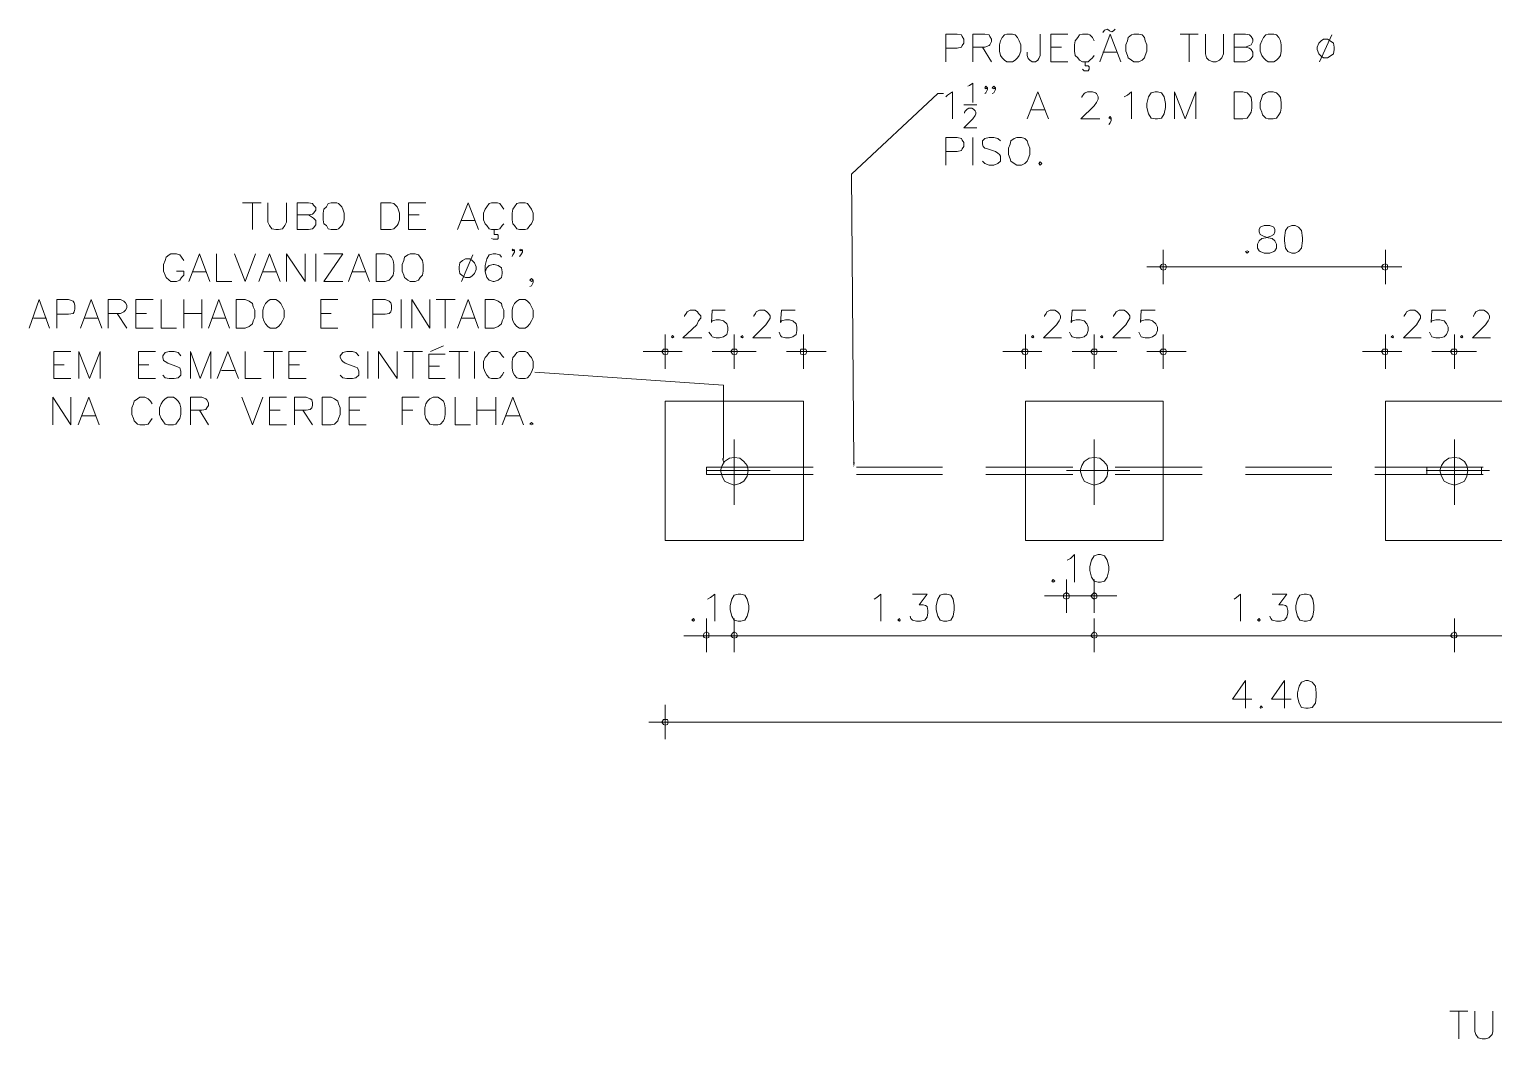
# Model space of a CAD drawing. Header units: millimetres. Extents: x 112 to 275, y 78 to 269.
# Drawn here: x 117.6 to 167.57, y 234.43 to 268.88 of the extents above; entities that cross this region are included whole.
import ezdxf

# ---------------------------------------------------------------- set-up
doc = ezdxf.new("R2010")
doc.units = ezdxf.units.MM
doc.header["$MEASUREMENT"] = 0
doc.layers.add('H', color=7, linetype='CONTINUOUS', lineweight=0)
doc.layers.add('P', color=7, linetype='CONTINUOUS', lineweight=20)

msp = doc.modelspace()

# ---------------------------------------------------------------- hatches: boundary and pattern name
at = {"layer": 'H', "linetype": 'Continuous'}
for points in [[(141.292, 254.238), (141.292, 254.044), (141.236, 254.238)], [(145.764, 254.099), (145.736, 253.932), (145.709, 254.099)]]:
    msp.add_hatch(color=0, dxfattribs=at).paths.add_polyline_path(points)

# ---------------------------------------------------------------- linework, layer by layer
at = {"layer": 'P', "color": 1, "linetype": 'Continuous'}
for points in [[(154.431, 268.849), (154.375, 268.877), (154.292, 268.849)], [(154.431, 268.849), (154.459, 268.821), (154.542, 268.794), (154.597, 268.821), (154.653, 268.877)], [(148.875, 267.766), (148.875, 268.71), (149.264, 268.71), (149.403, 268.682), (149.431, 268.627), (149.486, 268.544), (149.486, 268.405), (149.431, 268.321), (149.403, 268.266), (149.264, 268.238), (148.875, 268.238)], [(149.792, 267.766), (149.792, 268.71), (150.209, 268.71), (150.347, 268.682), (150.375, 268.627), (150.431, 268.544), (150.431, 268.46), (150.375, 268.349), (150.347, 268.321), (150.209, 268.266), (149.792, 268.266)], [(150.959, 268.71), (150.875, 268.682), (150.792, 268.599), (150.736, 268.488), (150.709, 268.349), (150.709, 268.127), (150.736, 267.988), (150.792, 267.905), (150.875, 267.821), (150.959, 267.766), (151.153, 267.766), (151.236, 267.821), (151.32, 267.905), (151.375, 267.988), (151.431, 268.127), (151.431, 268.349), (151.375, 268.488), (151.32, 268.599), (151.236, 268.682), (151.153, 268.71), (150.959, 268.71)], [(152.097, 268.71), (152.097, 267.988), (152.042, 267.877), (152.014, 267.821), (151.931, 267.766), (151.82, 267.766), (151.736, 267.821), (151.681, 267.877), (151.653, 267.988), (151.653, 268.099)], [(152.459, 267.766), (152.459, 268.71), (153.042, 268.71)], [(153.931, 268.488), (153.875, 268.599), (153.792, 268.682), (153.736, 268.71), (153.542, 268.71), (153.431, 268.682), (153.375, 268.599), (153.292, 268.488), (153.264, 268.349), (153.264, 268.127), (153.292, 267.988), (153.375, 267.905), (153.431, 267.821), (153.542, 267.766), (153.736, 267.766), (153.792, 267.821), (153.875, 267.905), (153.931, 267.988)], [(154.125, 267.766), (154.486, 268.71), (154.847, 267.766)], [(154.236, 268.766), (154.292, 268.849)], [(155.292, 268.71), (155.209, 268.682), (155.097, 268.599), (155.07, 268.488), (155.014, 268.349), (155.014, 268.127), (155.07, 267.988), (155.097, 267.905), (155.209, 267.821), (155.292, 267.766), (155.459, 267.766), (155.57, 267.821), (155.653, 267.905), (155.681, 267.988), (155.736, 268.127), (155.736, 268.349), (155.681, 268.488), (155.653, 268.599), (155.57, 268.682), (155.459, 268.71), (155.292, 268.71)], [(156.875, 268.71), (157.486, 268.71)], [(157.181, 268.71), (157.181, 267.766)], [(157.736, 268.71), (157.736, 268.044), (157.764, 267.905), (157.847, 267.821), (157.986, 267.766), (158.097, 267.766), (158.209, 267.821), (158.292, 267.905), (158.347, 268.044), (158.347, 268.71)], [(158.709, 267.766), (158.709, 268.71), (159.097, 268.71), (159.236, 268.682), (159.292, 268.627), (159.347, 268.544), (159.347, 268.46), (159.292, 268.349), (159.236, 268.321), (159.097, 268.266), (158.709, 268.266)], [(159.875, 268.71), (159.792, 268.682), (159.709, 268.599), (159.653, 268.488), (159.597, 268.349), (159.597, 268.127), (159.653, 267.988), (159.709, 267.905), (159.792, 267.821), (159.875, 267.766), (160.07, 267.766), (160.153, 267.821), (160.236, 267.905), (160.292, 267.988), (160.32, 268.127), (160.32, 268.349), (160.292, 268.488), (160.236, 268.599), (160.153, 268.682), (160.07, 268.71), (159.875, 268.71)], [(161.764, 268.544), (161.681, 268.488), (161.597, 268.405), (161.542, 268.266), (161.542, 268.182), (161.597, 268.044), (161.681, 267.96), (161.764, 267.905), (161.903, 267.905), (161.986, 267.96), (162.097, 268.044), (162.125, 268.182), (162.125, 268.266), (162.097, 268.405), (161.986, 268.488), (161.903, 268.544), (161.764, 268.544)], [(162.042, 268.682), (161.625, 267.766)], [(150.125, 268.266), (150.431, 267.766)], [(152.459, 268.266), (152.82, 268.266)], [(154.236, 268.099), (154.709, 268.099)], [(159.097, 268.266), (159.236, 268.238), (159.292, 268.182), (159.347, 268.099), (159.347, 267.96), (159.292, 267.877), (159.236, 267.821), (159.097, 267.766), (158.709, 267.766)], [(152.459, 267.766), (153.042, 267.766)], [(153.542, 267.516), (153.597, 267.46), (153.736, 267.46), (153.764, 267.516), (153.764, 267.599), (153.736, 267.627), (153.625, 267.627), (153.625, 267.766)], [(149.625, 266.932), (149.681, 266.96), (149.792, 267.044), (149.792, 266.377)], [(150.292, 266.877), (150.236, 266.849), (150.209, 266.877), (150.236, 266.932), (150.292, 266.877), (150.292, 266.821), (150.236, 266.71), (150.209, 266.682)], [(150.57, 266.877), (150.514, 266.849), (150.459, 266.877), (150.514, 266.932), (150.57, 266.877), (150.57, 266.821), (150.514, 266.71), (150.459, 266.682)], [(148.875, 266.571), (148.931, 266.627), (149.097, 266.738), (149.097, 265.821)], [(151.653, 265.821), (152.014, 266.738), (152.375, 265.821)], [(153.514, 266.544), (153.514, 266.571), (153.597, 266.682), (153.625, 266.71), (153.709, 266.738), (153.875, 266.738), (153.986, 266.71), (154.014, 266.682), (154.07, 266.571), (154.07, 266.488), (154.014, 266.377), (153.931, 266.266), (153.486, 265.821), (154.125, 265.821)], [(154.959, 266.571), (155.07, 266.627), (155.209, 266.738), (155.209, 265.821)], [(156.014, 266.738), (155.875, 266.71), (155.792, 266.571), (155.736, 266.349), (155.736, 266.21), (155.792, 265.988), (155.875, 265.849), (156.014, 265.821), (156.097, 265.821), (156.236, 265.849), (156.32, 265.988), (156.375, 266.21), (156.375, 266.349), (156.32, 266.571), (156.236, 266.71), (156.097, 266.738), (156.014, 266.738)], [(156.681, 265.821), (156.681, 266.738), (157.042, 265.821), (157.403, 266.738), (157.403, 265.821)], [(158.709, 265.821), (158.709, 266.738), (159.014, 266.738), (159.153, 266.71), (159.236, 266.627), (159.292, 266.544), (159.32, 266.377), (159.32, 266.182), (159.292, 266.044), (159.236, 265.96), (159.153, 265.849), (159.014, 265.821), (158.709, 265.821)], [(159.875, 266.738), (159.792, 266.71), (159.681, 266.627), (159.653, 266.544), (159.597, 266.377), (159.597, 266.182), (159.653, 266.044), (159.681, 265.96), (159.792, 265.849), (159.875, 265.821), (160.042, 265.821), (160.153, 265.849), (160.236, 265.96), (160.292, 266.044), (160.32, 266.182), (160.32, 266.377), (160.292, 266.544), (160.236, 266.627), (160.153, 266.71), (160.042, 266.738), (159.875, 266.738)], [(149.486, 266.294), (149.931, 266.294)], [(149.514, 266.016), (149.514, 266.044), (149.542, 266.099), (149.597, 266.155), (149.653, 266.182), (149.764, 266.182), (149.82, 266.155), (149.875, 266.099), (149.903, 266.044), (149.903, 265.988), (149.875, 265.932), (149.792, 265.821), (149.486, 265.516), (149.931, 265.516)], [(151.792, 266.127), (152.236, 266.127)], [(154.514, 265.849), (154.486, 265.821), (154.431, 265.849), (154.486, 265.905), (154.514, 265.849), (154.514, 265.766), (154.486, 265.682), (154.431, 265.627)], [(148.875, 264.238), (148.875, 265.182), (149.264, 265.182), (149.403, 265.155), (149.431, 265.099), (149.486, 265.016), (149.486, 264.877), (149.431, 264.794), (149.403, 264.738), (149.264, 264.71), (148.875, 264.71)], [(149.792, 265.182), (149.792, 264.238)], [(150.736, 265.071), (150.653, 265.155), (150.514, 265.182), (150.347, 265.182), (150.209, 265.155), (150.125, 265.071), (150.125, 264.96), (150.153, 264.877), (150.209, 264.821), (150.292, 264.794), (150.57, 264.71), (150.653, 264.655), (150.709, 264.599), (150.736, 264.544), (150.736, 264.377), (150.653, 264.294), (150.514, 264.238), (150.347, 264.238), (150.209, 264.294), (150.125, 264.377)], [(151.292, 265.182), (151.209, 265.155), (151.097, 265.071), (151.07, 264.96), (151.014, 264.821), (151.014, 264.599), (151.07, 264.46), (151.097, 264.377), (151.209, 264.294), (151.292, 264.238), (151.459, 264.238), (151.57, 264.294), (151.653, 264.377), (151.681, 264.46), (151.736, 264.599), (151.736, 264.821), (151.681, 264.96), (151.653, 265.071), (151.57, 265.155), (151.459, 265.182), (151.292, 265.182)], [(152.097, 264.349), (152.042, 264.294), (152.097, 264.238), (152.153, 264.294), (152.097, 264.349)], [(124.875, 262.96), (125.514, 262.96)], [(125.209, 262.96), (125.209, 262.044)], [(125.736, 262.96), (125.736, 262.294), (125.792, 262.182), (125.875, 262.071), (126.014, 262.044), (126.097, 262.044), (126.236, 262.071), (126.32, 262.182), (126.375, 262.294), (126.375, 262.96)], [(126.736, 262.044), (126.736, 262.96), (127.125, 262.96), (127.264, 262.932), (127.292, 262.877), (127.375, 262.794), (127.375, 262.71), (127.292, 262.599), (127.264, 262.571), (127.125, 262.544), (126.736, 262.544)], [(127.903, 262.96), (127.792, 262.932), (127.736, 262.821), (127.653, 262.738), (127.625, 262.599), (127.625, 262.377), (127.653, 262.238), (127.736, 262.182), (127.792, 262.071), (127.903, 262.044), (128.097, 262.044), (128.153, 262.071), (128.264, 262.182), (128.292, 262.238), (128.347, 262.377), (128.347, 262.599), (128.292, 262.738), (128.264, 262.821), (128.153, 262.932), (128.097, 262.96), (127.903, 262.96)], [(129.597, 262.044), (129.597, 262.96), (129.931, 262.96), (130.042, 262.932), (130.153, 262.821), (130.181, 262.738), (130.236, 262.599), (130.236, 262.377), (130.181, 262.238), (130.153, 262.182), (130.042, 262.071), (129.931, 262.044), (129.597, 262.044)], [(130.542, 262.044), (130.542, 262.96), (131.125, 262.96)], [(132.209, 262.044), (132.57, 262.96), (132.931, 262.044)], [(133.792, 262.738), (133.736, 262.821), (133.653, 262.932), (133.57, 262.96), (133.375, 262.96), (133.292, 262.932), (133.209, 262.821), (133.153, 262.738), (133.097, 262.599), (133.097, 262.377), (133.153, 262.238), (133.209, 262.182), (133.292, 262.071), (133.375, 262.044), (133.57, 262.044), (133.653, 262.071), (133.736, 262.182), (133.792, 262.238)], [(134.32, 262.96), (134.236, 262.932), (134.153, 262.821), (134.097, 262.738), (134.07, 262.599), (134.07, 262.377), (134.097, 262.238), (134.153, 262.182), (134.236, 262.071), (134.32, 262.044), (134.514, 262.044), (134.597, 262.071), (134.681, 262.182), (134.736, 262.238), (134.792, 262.377), (134.792, 262.599), (134.736, 262.738), (134.681, 262.821), (134.597, 262.932), (134.514, 262.96), (134.32, 262.96)], [(127.125, 262.544), (127.264, 262.46), (127.292, 262.432), (127.375, 262.349), (127.375, 262.21), (127.292, 262.099), (127.264, 262.071), (127.125, 262.044), (126.736, 262.044)], [(130.542, 262.544), (130.903, 262.544)], [(130.542, 262.044), (131.125, 262.044)], [(132.347, 262.349), (132.792, 262.349)], [(133.375, 261.738), (133.431, 261.71), (133.57, 261.71), (133.597, 261.738), (133.597, 261.849), (133.57, 261.877), (133.459, 261.877), (133.459, 262.044)], [(159.736, 262.182), (159.597, 262.127), (159.57, 262.044), (159.57, 261.96), (159.597, 261.877), (159.709, 261.821), (159.875, 261.766), (160.014, 261.738), (160.097, 261.655), (160.153, 261.544), (160.153, 261.405), (160.097, 261.321), (160.07, 261.294), (159.931, 261.238), (159.736, 261.238), (159.597, 261.294), (159.57, 261.321), (159.514, 261.405), (159.514, 261.544), (159.57, 261.655), (159.653, 261.738), (159.792, 261.766), (159.959, 261.821), (160.07, 261.877), (160.097, 261.96), (160.097, 262.044), (160.07, 262.127), (159.931, 262.182), (159.736, 262.182)], [(160.681, 262.182), (160.542, 262.127), (160.459, 262.016), (160.431, 261.766), (160.431, 261.655), (160.459, 261.405), (160.542, 261.294), (160.681, 261.238), (160.792, 261.238), (160.903, 261.294), (161.014, 261.405), (161.042, 261.655), (161.042, 261.766), (161.014, 262.016), (160.903, 262.127), (160.792, 262.182), (160.681, 262.182)], [(134.153, 261.349), (134.097, 261.321), (134.07, 261.349), (134.097, 261.377), (134.153, 261.349), (134.153, 261.266), (134.097, 261.182), (134.07, 261.127)], [(134.431, 261.349), (134.375, 261.321), (134.32, 261.349), (134.375, 261.377), (134.431, 261.349), (134.431, 261.266), (134.375, 261.182), (134.32, 261.127)], [(122.875, 260.988), (122.792, 261.099), (122.736, 261.182), (122.625, 261.21), (122.431, 261.21), (122.375, 261.182), (122.264, 261.099), (122.236, 260.988), (122.181, 260.849), (122.181, 260.627), (122.236, 260.488), (122.264, 260.405), (122.375, 260.321), (122.431, 260.266), (122.625, 260.266), (122.736, 260.321), (122.792, 260.405), (122.875, 260.488), (122.875, 260.627), (122.625, 260.627)], [(123.042, 260.266), (123.403, 261.21), (123.764, 260.266)], [(123.986, 261.21), (123.986, 260.266), (124.514, 260.266)], [(124.597, 261.21), (124.959, 260.266), (125.32, 261.21)], [(125.431, 260.266), (125.792, 261.21), (126.153, 260.266)], [(126.375, 260.266), (126.375, 261.21), (127.014, 260.266), (127.014, 261.21)], [(127.375, 261.21), (127.375, 260.266)], [(127.653, 260.266), (128.292, 261.21), (127.653, 261.21)], [(128.486, 260.266), (128.847, 261.21), (129.209, 260.266)], [(129.431, 260.266), (129.431, 261.21), (129.736, 261.21), (129.875, 261.182), (129.959, 261.099), (130.014, 260.988), (130.042, 260.849), (130.042, 260.627), (130.014, 260.488), (129.959, 260.405), (129.875, 260.321), (129.736, 260.266), (129.431, 260.266)], [(130.597, 261.21), (130.514, 261.182), (130.403, 261.099), (130.375, 260.988), (130.32, 260.849), (130.32, 260.627), (130.375, 260.488), (130.403, 260.405), (130.514, 260.321), (130.597, 260.266), (130.764, 260.266), (130.875, 260.321), (130.931, 260.405), (131.014, 260.488), (131.042, 260.627), (131.042, 260.849), (131.014, 260.988), (130.931, 261.099), (130.875, 261.182), (130.764, 261.21), (130.597, 261.21)], [(132.486, 261.044), (132.375, 260.988), (132.292, 260.905), (132.264, 260.766), (132.264, 260.682), (132.292, 260.544), (132.375, 260.46), (132.486, 260.405), (132.625, 260.405), (132.709, 260.46), (132.792, 260.544), (132.847, 260.682), (132.847, 260.766), (132.792, 260.905), (132.709, 260.988), (132.625, 261.044), (132.486, 261.044)], [(132.736, 261.182), (132.347, 260.266)], [(133.709, 261.099), (133.653, 261.182), (133.514, 261.21), (133.431, 261.21), (133.292, 261.182), (133.209, 261.044), (133.153, 260.821), (133.153, 260.599), (133.209, 260.405), (133.292, 260.321), (133.431, 260.266), (133.459, 260.266), (133.597, 260.321), (133.709, 260.405), (133.736, 260.544), (133.736, 260.599), (133.709, 260.738), (133.597, 260.821), (133.459, 260.849), (133.431, 260.849), (133.292, 260.821), (133.209, 260.738), (133.153, 260.599)], [(159.153, 261.321), (159.097, 261.294), (159.153, 261.238), (159.209, 261.294), (159.153, 261.321)], [(123.153, 260.599), (123.625, 260.599)], [(125.57, 260.599), (126.014, 260.599)], [(128.625, 260.599), (129.07, 260.599)], [(134.792, 260.321), (134.736, 260.266), (134.681, 260.321), (134.736, 260.377), (134.792, 260.321), (134.792, 260.238), (134.736, 260.127), (134.681, 260.099)], [(127.653, 260.266), (128.292, 260.266)], [(117.597, 258.682), (117.931, 259.655), (118.292, 258.682)], [(118.542, 258.682), (118.542, 259.655), (118.931, 259.655), (119.097, 259.599), (119.125, 259.544), (119.153, 259.46), (119.153, 259.321), (119.125, 259.238), (119.097, 259.182), (118.931, 259.155), (118.542, 259.155)], [(119.347, 258.682), (119.709, 259.655), (120.07, 258.682)], [(120.292, 258.682), (120.292, 259.655), (120.709, 259.655), (120.82, 259.599), (120.875, 259.544), (120.931, 259.46), (120.931, 259.377), (120.875, 259.294), (120.82, 259.238), (120.709, 259.182), (120.292, 259.182)], [(121.236, 258.682), (121.236, 259.655), (121.82, 259.655)], [(122.097, 259.655), (122.097, 258.682), (122.625, 258.682)], [(122.875, 259.655), (122.875, 258.682)], [(123.486, 259.655), (123.486, 258.682)], [(123.709, 258.682), (124.07, 259.655), (124.431, 258.682)], [(124.653, 258.682), (124.653, 259.655), (124.959, 259.655), (125.097, 259.599), (125.209, 259.516), (125.236, 259.405), (125.292, 259.294), (125.292, 259.044), (125.236, 258.932), (125.209, 258.821), (125.097, 258.738), (124.959, 258.682), (124.653, 258.682)], [(125.82, 259.655), (125.736, 259.599), (125.653, 259.516), (125.597, 259.405), (125.57, 259.294), (125.57, 259.044), (125.597, 258.932), (125.653, 258.821), (125.736, 258.738), (125.82, 258.682), (126.014, 258.682), (126.097, 258.738), (126.181, 258.821), (126.236, 258.932), (126.292, 259.044), (126.292, 259.294), (126.236, 259.405), (126.181, 259.516), (126.097, 259.599), (126.014, 259.655), (125.82, 259.655)], [(127.542, 258.682), (127.542, 259.655), (128.125, 259.655)], [(129.32, 258.682), (129.32, 259.655), (129.736, 259.655), (129.875, 259.599), (129.931, 259.544), (129.959, 259.46), (129.959, 259.321), (129.931, 259.238), (129.875, 259.182), (129.736, 259.155), (129.32, 259.155)], [(130.292, 259.655), (130.292, 258.682)], [(130.653, 258.682), (130.653, 259.655), (131.264, 258.682), (131.264, 259.655)], [(131.486, 259.655), (132.125, 259.655)], [(131.792, 259.655), (131.792, 258.682)], [(132.209, 258.682), (132.57, 259.655), (132.931, 258.682)], [(133.153, 258.682), (133.153, 259.655), (133.459, 259.655), (133.597, 259.599), (133.709, 259.516), (133.736, 259.405), (133.792, 259.294), (133.792, 259.044), (133.736, 258.932), (133.709, 258.821), (133.597, 258.738), (133.459, 258.682), (133.153, 258.682)], [(134.32, 259.655), (134.236, 259.599), (134.153, 259.516), (134.097, 259.405), (134.07, 259.294), (134.07, 259.044), (134.097, 258.932), (134.153, 258.821), (134.236, 258.738), (134.32, 258.682), (134.514, 258.682), (134.597, 258.738), (134.681, 258.821), (134.736, 258.932), (134.792, 259.044), (134.792, 259.294), (134.736, 259.405), (134.681, 259.516), (134.597, 259.599), (134.514, 259.655), (134.32, 259.655)], [(117.736, 259.016), (118.181, 259.016)], [(119.486, 259.016), (119.931, 259.016)], [(120.597, 259.182), (120.931, 258.682)], [(121.236, 259.182), (121.597, 259.182)], [(122.875, 259.182), (123.486, 259.182)], [(123.847, 259.016), (124.292, 259.016)], [(127.542, 259.182), (127.903, 259.182)], [(132.347, 259.016), (132.792, 259.016)], [(139.959, 259.071), (139.959, 259.099), (140.014, 259.182), (140.042, 259.238), (140.153, 259.294), (140.32, 259.294), (140.403, 259.238), (140.431, 259.182), (140.514, 259.099), (140.514, 259.016), (140.431, 258.932), (140.375, 258.794), (139.903, 258.349), (140.542, 258.349)], [(141.347, 259.294), (140.903, 259.294), (140.875, 258.877), (140.903, 258.932), (141.042, 258.96), (141.153, 258.96), (141.292, 258.932), (141.403, 258.821), (141.431, 258.71), (141.431, 258.599), (141.403, 258.46), (141.292, 258.377), (141.153, 258.349), (141.042, 258.349), (140.903, 258.377), (140.875, 258.432), (140.792, 258.544)], [(142.32, 259.071), (142.32, 259.099), (142.375, 259.182), (142.403, 259.238), (142.514, 259.294), (142.681, 259.294), (142.764, 259.238), (142.82, 259.182), (142.875, 259.099), (142.875, 259.016), (142.82, 258.932), (142.736, 258.794), (142.292, 258.349), (142.903, 258.349)], [(143.736, 259.294), (143.264, 259.294), (143.236, 258.877), (143.264, 258.932), (143.403, 258.96), (143.542, 258.96), (143.653, 258.932), (143.764, 258.821), (143.792, 258.71), (143.792, 258.599), (143.764, 258.46), (143.653, 258.377), (143.542, 258.349), (143.403, 258.349), (143.264, 258.377), (143.236, 258.432), (143.181, 258.544)], [(152.236, 259.071), (152.236, 259.099), (152.292, 259.182), (152.32, 259.238), (152.431, 259.294), (152.597, 259.294), (152.681, 259.238), (152.736, 259.182), (152.792, 259.099), (152.792, 259.016), (152.736, 258.932), (152.653, 258.794), (152.209, 258.349), (152.82, 258.349)], [(153.653, 259.294), (153.181, 259.294), (153.153, 258.877), (153.181, 258.932), (153.32, 258.96), (153.459, 258.96), (153.597, 258.932), (153.681, 258.821), (153.736, 258.71), (153.736, 258.599), (153.681, 258.46), (153.597, 258.377), (153.459, 258.349), (153.32, 258.349), (153.181, 258.377), (153.153, 258.432), (153.097, 258.544)], [(154.597, 259.071), (154.597, 259.099), (154.653, 259.182), (154.681, 259.238), (154.792, 259.294), (154.959, 259.294), (155.042, 259.238), (155.097, 259.182), (155.153, 259.099), (155.153, 259.016), (155.097, 258.932), (155.014, 258.794), (154.57, 258.349), (155.181, 258.349)], [(156.014, 259.294), (155.542, 259.294), (155.514, 258.877), (155.542, 258.932), (155.681, 258.96), (155.82, 258.96), (155.931, 258.932), (156.042, 258.821), (156.097, 258.71), (156.097, 258.599), (156.042, 258.46), (155.931, 258.377), (155.82, 258.349), (155.681, 258.349), (155.542, 258.377), (155.514, 258.432), (155.459, 258.544)], [(164.514, 259.071), (164.514, 259.099), (164.57, 259.182), (164.597, 259.238), (164.709, 259.294), (164.875, 259.294), (164.959, 259.238), (165.014, 259.182), (165.07, 259.099), (165.07, 259.016), (165.014, 258.932), (164.931, 258.794), (164.486, 258.349), (165.097, 258.349)], [(165.931, 259.294), (165.459, 259.294), (165.431, 258.877), (165.459, 258.932), (165.597, 258.96), (165.736, 258.96), (165.875, 258.932), (165.959, 258.821), (166.014, 258.71), (166.014, 258.599), (165.959, 258.46), (165.875, 258.377), (165.736, 258.349), (165.597, 258.349), (165.459, 258.377), (165.431, 258.432), (165.375, 258.544)], [(166.875, 259.071), (166.875, 259.099), (166.931, 259.182), (166.959, 259.238), (167.07, 259.294), (167.236, 259.294), (167.32, 259.238), (167.375, 259.182), (167.431, 259.099), (167.431, 259.016), (167.375, 258.932), (167.292, 258.794), (166.847, 258.349), (167.459, 258.349)], [(121.236, 258.682), (121.82, 258.682)], [(127.542, 258.682), (128.125, 258.682)], [(139.542, 258.432), (139.514, 258.377), (139.542, 258.349), (139.597, 258.377), (139.542, 258.432)], [(141.931, 258.432), (141.875, 258.377), (141.931, 258.349), (141.959, 258.377), (141.931, 258.432)], [(151.847, 258.432), (151.792, 258.377), (151.847, 258.349), (151.875, 258.377), (151.847, 258.432)], [(154.209, 258.432), (154.153, 258.377), (154.209, 258.349), (154.236, 258.377), (154.209, 258.432)], [(164.125, 258.432), (164.07, 258.377), (164.125, 258.349), (164.153, 258.377), (164.125, 258.432)], [(166.486, 258.432), (166.431, 258.377), (166.486, 258.349), (166.514, 258.377), (166.486, 258.432)], [(118.431, 256.96), (118.431, 257.877), (119.014, 257.877)], [(119.292, 256.96), (119.292, 257.877), (119.653, 256.96), (120.014, 257.877), (120.014, 256.96)], [(121.32, 256.96), (121.32, 257.877), (121.903, 257.877)], [(122.764, 257.738), (122.681, 257.849), (122.542, 257.877), (122.375, 257.877), (122.236, 257.849), (122.153, 257.738), (122.153, 257.682), (122.181, 257.571), (122.236, 257.544), (122.32, 257.488), (122.597, 257.377), (122.681, 257.349), (122.736, 257.321), (122.764, 257.21), (122.764, 257.071), (122.681, 256.988), (122.542, 256.96), (122.375, 256.96), (122.236, 256.988), (122.153, 257.071)], [(123.097, 256.96), (123.097, 257.877), (123.431, 256.96), (123.792, 257.877), (123.792, 256.96)], [(124.014, 256.96), (124.375, 257.877), (124.736, 256.96)], [(124.959, 257.877), (124.959, 256.96), (125.514, 256.96)], [(125.597, 257.877), (126.236, 257.877)], [(125.931, 257.877), (125.931, 256.96)], [(126.459, 256.96), (126.459, 257.877), (127.042, 257.877)], [(128.847, 257.738), (128.736, 257.849), (128.625, 257.877), (128.431, 257.877), (128.292, 257.849), (128.209, 257.738), (128.209, 257.682), (128.264, 257.571), (128.292, 257.544), (128.375, 257.488), (128.653, 257.377), (128.736, 257.349), (128.792, 257.321), (128.847, 257.21), (128.847, 257.071), (128.736, 256.988), (128.625, 256.96), (128.431, 256.96), (128.292, 256.988), (128.209, 257.071)], [(129.153, 257.877), (129.153, 256.96)], [(129.514, 256.96), (129.514, 257.877), (130.153, 256.96), (130.153, 257.877)], [(130.375, 257.877), (131.014, 257.877)], [(130.681, 257.877), (130.681, 256.96)], [(131.292, 257.877), (131.736, 258.071)], [(131.931, 257.877), (132.57, 257.877)], [(132.264, 257.877), (132.264, 256.96)], [(132.792, 257.877), (132.792, 256.96)], [(133.792, 257.682), (133.736, 257.738), (133.653, 257.849), (133.57, 257.877), (133.375, 257.877), (133.292, 257.849), (133.209, 257.738), (133.153, 257.682), (133.097, 257.544), (133.097, 257.321), (133.153, 257.182), (133.209, 257.071), (133.292, 256.988), (133.375, 256.96), (133.57, 256.96), (133.653, 256.988), (133.736, 257.071), (133.792, 257.182)], [(134.32, 257.877), (134.236, 257.849), (134.153, 257.738), (134.097, 257.682), (134.07, 257.544), (134.07, 257.321), (134.097, 257.182), (134.153, 257.071), (134.236, 256.988), (134.32, 256.96), (134.514, 256.96), (134.597, 256.988), (134.681, 257.071), (134.736, 257.182), (134.792, 257.321), (134.792, 257.544), (134.736, 257.682), (134.681, 257.738), (134.597, 257.849), (134.514, 257.877), (134.32, 257.877)], [(118.431, 257.432), (118.792, 257.432)], [(121.32, 257.432), (121.681, 257.432)], [(126.459, 257.432), (126.82, 257.432)], [(131.792, 257.794), (131.236, 257.794), (131.236, 256.96), (131.792, 256.96)], [(131.236, 257.377), (131.597, 257.377)], [(118.431, 256.96), (119.014, 256.96)], [(121.32, 256.96), (121.903, 256.96)], [(124.153, 257.238), (124.597, 257.238)], [(126.459, 256.96), (127.042, 256.96)], [(118.403, 255.377), (118.403, 256.321), (119.014, 255.377), (119.014, 256.321)], [(119.264, 255.377), (119.625, 256.321), (119.986, 255.377)], [(121.792, 256.099), (121.736, 256.182), (121.653, 256.266), (121.542, 256.321), (121.375, 256.321), (121.292, 256.266), (121.181, 256.182), (121.153, 256.099), (121.097, 255.96), (121.097, 255.738), (121.153, 255.599), (121.181, 255.516), (121.292, 255.405), (121.375, 255.377), (121.542, 255.377), (121.653, 255.405), (121.736, 255.516), (121.792, 255.599)], [(122.32, 256.321), (122.236, 256.266), (122.153, 256.182), (122.097, 256.099), (122.042, 255.96), (122.042, 255.738), (122.097, 255.599), (122.153, 255.516), (122.236, 255.405), (122.32, 255.377), (122.514, 255.377), (122.597, 255.405), (122.681, 255.516), (122.736, 255.599), (122.764, 255.738), (122.764, 255.96), (122.736, 256.099), (122.681, 256.182), (122.597, 256.266), (122.514, 256.321), (122.32, 256.321)], [(123.097, 255.377), (123.097, 256.321), (123.486, 256.321), (123.625, 256.266), (123.653, 256.238), (123.709, 256.127), (123.709, 256.044), (123.653, 255.96), (123.625, 255.905), (123.486, 255.877), (123.097, 255.877)], [(123.403, 255.877), (123.709, 255.377)], [(124.847, 256.321), (125.209, 255.377), (125.57, 256.321)], [(125.792, 255.377), (125.792, 256.321), (126.375, 256.321)], [(125.792, 255.877), (126.153, 255.877)], [(126.653, 255.377), (126.653, 256.321), (127.042, 256.321), (127.181, 256.266), (127.236, 256.238), (127.264, 256.127), (127.264, 256.044), (127.236, 255.96), (127.181, 255.905), (127.042, 255.877), (126.653, 255.877)], [(126.931, 255.877), (127.264, 255.377)], [(127.597, 255.377), (127.597, 256.321), (127.903, 256.321), (128.014, 256.266), (128.125, 256.182), (128.153, 256.099), (128.209, 255.96), (128.209, 255.738), (128.153, 255.599), (128.125, 255.516), (128.014, 255.405), (127.903, 255.377), (127.597, 255.377)], [(128.514, 255.377), (128.514, 256.321), (129.097, 256.321)], [(128.514, 255.877), (128.875, 255.877)], [(130.32, 255.377), (130.32, 256.321), (130.903, 256.321)], [(130.32, 255.877), (130.681, 255.877)], [(131.375, 256.321), (131.264, 256.266), (131.181, 256.182), (131.125, 256.099), (131.097, 255.96), (131.097, 255.738), (131.125, 255.599), (131.181, 255.516), (131.264, 255.405), (131.375, 255.377), (131.542, 255.377), (131.625, 255.405), (131.736, 255.516), (131.764, 255.599), (131.792, 255.738), (131.792, 255.96), (131.764, 256.099), (131.736, 256.182), (131.625, 256.266), (131.542, 256.321), (131.375, 256.321)], [(132.125, 256.321), (132.125, 255.377), (132.653, 255.377)], [(132.875, 256.321), (132.875, 255.377)], [(132.875, 255.877), (133.514, 255.877)], [(133.514, 256.321), (133.514, 255.377)], [(133.736, 255.377), (134.097, 256.321), (134.459, 255.377)], [(119.375, 255.682), (119.847, 255.682)], [(125.792, 255.377), (126.375, 255.377)], [(128.514, 255.377), (129.097, 255.377)], [(133.875, 255.682), (134.32, 255.682)], [(134.736, 255.46), (134.681, 255.405), (134.736, 255.377), (134.792, 255.405), (134.736, 255.46)], [(153.014, 250.766), (153.125, 250.821), (153.264, 250.96), (153.264, 250.016)], [(154.07, 250.96), (153.931, 250.905), (153.847, 250.766), (153.792, 250.544), (153.792, 250.405), (153.847, 250.182), (153.931, 250.044), (154.07, 250.016), (154.153, 250.016), (154.292, 250.044), (154.375, 250.182), (154.431, 250.405), (154.431, 250.544), (154.375, 250.766), (154.292, 250.905), (154.153, 250.96), (154.07, 250.96)], [(152.542, 250.099), (152.486, 250.044), (152.542, 250.016), (152.597, 250.044), (152.542, 250.099)], [(140.736, 249.432), (140.847, 249.488), (140.986, 249.599), (140.986, 248.682)], [(141.792, 249.599), (141.653, 249.571), (141.57, 249.432), (141.514, 249.21), (141.514, 249.071), (141.57, 248.849), (141.653, 248.71), (141.792, 248.682), (141.875, 248.682), (142.014, 248.71), (142.097, 248.849), (142.153, 249.071), (142.153, 249.21), (142.097, 249.432), (142.014, 249.571), (141.875, 249.599), (141.792, 249.599)], [(146.431, 249.432), (146.514, 249.488), (146.653, 249.599), (146.653, 248.682)], [(147.736, 249.599), (148.236, 249.599), (147.959, 249.238), (148.097, 249.238), (148.181, 249.21), (148.236, 249.182), (148.264, 249.044), (148.264, 248.96), (148.236, 248.821), (148.153, 248.71), (148.014, 248.682), (147.875, 248.682), (147.736, 248.71), (147.681, 248.766), (147.653, 248.849)], [(148.792, 249.599), (148.681, 249.571), (148.597, 249.432), (148.542, 249.21), (148.542, 249.071), (148.597, 248.849), (148.681, 248.71), (148.792, 248.682), (148.903, 248.682), (149.042, 248.71), (149.125, 248.849), (149.153, 249.071), (149.153, 249.21), (149.125, 249.432), (149.042, 249.571), (148.903, 249.599), (148.792, 249.599)], [(158.709, 249.432), (158.792, 249.488), (158.931, 249.599), (158.931, 248.682)], [(160.014, 249.599), (160.514, 249.599), (160.236, 249.238), (160.375, 249.238), (160.459, 249.21), (160.514, 249.182), (160.542, 249.044), (160.542, 248.96), (160.514, 248.821), (160.431, 248.71), (160.292, 248.682), (160.153, 248.682), (160.014, 248.71), (159.959, 248.766), (159.931, 248.849)], [(161.097, 249.599), (160.959, 249.571), (160.875, 249.432), (160.82, 249.21), (160.82, 249.071), (160.875, 248.849), (160.959, 248.71), (161.097, 248.682), (161.181, 248.682), (161.32, 248.71), (161.403, 248.849), (161.431, 249.071), (161.431, 249.21), (161.403, 249.432), (161.32, 249.571), (161.181, 249.599), (161.097, 249.599)], [(140.264, 248.766), (140.209, 248.71), (140.264, 248.682), (140.292, 248.71), (140.264, 248.766)], [(147.292, 248.766), (147.236, 248.71), (147.292, 248.682), (147.32, 248.71), (147.292, 248.766)], [(159.57, 248.766), (159.514, 248.71), (159.57, 248.682), (159.597, 248.71), (159.57, 248.766)], [(159.097, 246.655), (158.653, 246.016), (159.32, 246.016)], [(159.097, 246.655), (159.097, 245.71)], [(160.431, 246.655), (159.986, 246.016), (160.653, 246.016)], [(160.431, 246.655), (160.431, 245.71)], [(161.153, 246.655), (161.014, 246.599), (160.931, 246.46), (160.875, 246.238), (160.875, 246.099), (160.931, 245.877), (161.014, 245.738), (161.153, 245.71), (161.236, 245.71), (161.375, 245.738), (161.486, 245.877), (161.514, 246.099), (161.514, 246.238), (161.486, 246.46), (161.375, 246.599), (161.236, 246.655), (161.153, 246.655)], [(159.625, 245.794), (159.597, 245.738), (159.625, 245.71), (159.681, 245.738), (159.625, 245.794)], [(166.07, 235.377), (166.681, 235.377)], [(166.375, 235.377), (166.375, 234.432)], [(166.931, 235.377), (166.931, 234.682), (166.959, 234.571), (167.042, 234.46), (167.181, 234.432), (167.292, 234.432), (167.403, 234.46), (167.514, 234.571), (167.542, 234.682), (167.542, 235.377)]]:
    msp.add_lwpolyline(points, dxfattribs=at)
at = {"layer": 'P', "color": 0, "linetype": 'Continuous'}
for points in [[(145.736, 254.099), (145.653, 263.932), (148.597, 266.682), (148.792, 266.682)], [(144.403, 257.877), (144.792, 257.877)], [(141.292, 254.238), (141.292, 256.738), (134.847, 257.182)], [(144.014, 251.432), (144.014, 256.182), (139.292, 256.182), (139.292, 251.432), (144.014, 251.432)], [(156.292, 251.432), (156.292, 256.182), (151.597, 256.182), (151.597, 251.432), (156.292, 251.432)], [(168.597, 251.432), (168.597, 256.182), (163.875, 256.182), (163.875, 251.432), (168.597, 251.432)], [(141.653, 252.655), (141.653, 254.877)], [(153.931, 252.655), (153.931, 254.877)], [(166.236, 252.655), (166.236, 254.877)], [(142.125, 253.821), (142.097, 253.988), (141.986, 254.127), (141.847, 254.238), (141.653, 254.266), (141.486, 254.238), (141.32, 254.127), (141.236, 253.988), (141.181, 253.821), (141.236, 253.627), (141.32, 253.46), (141.486, 253.377), (141.653, 253.321), (141.847, 253.377), (141.986, 253.46), (142.097, 253.627), (142.125, 253.821)], [(154.403, 253.821), (154.375, 253.988), (154.264, 254.127), (154.125, 254.238), (153.931, 254.266), (153.764, 254.238), (153.597, 254.127), (153.514, 253.988), (153.459, 253.821), (153.514, 253.627), (153.597, 253.46), (153.764, 253.377), (153.931, 253.321), (154.125, 253.377), (154.264, 253.46), (154.375, 253.627), (154.403, 253.821)], [(166.681, 253.821), (166.653, 253.988), (166.57, 254.127), (166.403, 254.238), (166.236, 254.266), (166.042, 254.238), (165.875, 254.127), (165.792, 253.988), (165.736, 253.821), (165.792, 253.627), (165.875, 253.46), (166.042, 253.377), (166.236, 253.321), (166.403, 253.377), (166.57, 253.46), (166.653, 253.627), (166.681, 253.821)], [(140.709, 253.821), (142.875, 253.821)], [(152.986, 253.821), (155.153, 253.821)], [(165.264, 253.821), (167.431, 253.821)]]:
    msp.add_lwpolyline(points, dxfattribs=at)
at = {"layer": 'P', "color": 251, "linetype": 'Continuous'}
for points in [[(156.292, 261.349), (156.292, 260.766), (155.736, 260.766)], [(156.181, 260.766), (156.236, 260.682), (156.292, 260.655), (156.375, 260.682), (156.403, 260.766), (156.375, 260.849), (156.292, 260.877), (156.236, 260.849), (156.181, 260.766)], [(163.959, 260.766), (163.931, 260.849), (163.875, 260.877), (163.792, 260.849), (163.736, 260.766), (163.792, 260.682), (163.875, 260.655), (163.931, 260.682), (163.959, 260.766)], [(163.875, 260.766), (163.875, 261.349)], [(156.292, 260.766), (156.875, 260.766)], [(156.292, 260.766), (156.292, 260.182)], [(156.681, 260.766), (163.486, 260.766)], [(163.875, 260.766), (163.292, 260.766)], [(163.875, 260.182), (163.875, 260.766), (164.431, 260.766)], [(139.292, 257.877), (139.292, 258.46)], [(141.653, 258.46), (141.653, 257.877), (141.097, 257.877)], [(141.653, 257.877), (141.653, 258.46)], [(144.014, 258.46), (144.014, 257.877), (143.431, 257.877)], [(151.597, 257.877), (151.597, 258.46)], [(153.931, 258.46), (153.931, 257.877), (153.375, 257.877)], [(153.931, 257.877), (153.931, 258.46)], [(156.292, 258.46), (156.292, 257.877), (155.736, 257.877)], [(163.875, 257.877), (163.875, 258.46)], [(166.236, 258.46), (166.236, 257.877), (165.653, 257.877)], [(166.236, 257.877), (166.236, 258.46)], [(138.931, 257.877), (138.542, 257.877)], [(139.292, 257.877), (138.736, 257.877)], [(139.403, 257.877), (139.375, 257.96), (139.292, 257.96), (139.236, 257.96), (139.181, 257.877), (139.236, 257.794), (139.292, 257.766), (139.375, 257.794), (139.403, 257.877)], [(139.292, 257.294), (139.292, 257.877), (139.875, 257.877)], [(141.292, 257.877), (140.903, 257.877)], [(141.653, 257.877), (141.097, 257.877)], [(141.542, 257.877), (141.597, 257.794), (141.653, 257.766), (141.736, 257.794), (141.764, 257.877), (141.736, 257.96), (141.653, 257.96), (141.597, 257.96), (141.542, 257.877)], [(141.764, 257.877), (141.736, 257.96), (141.653, 257.96), (141.597, 257.96), (141.542, 257.877), (141.597, 257.794), (141.653, 257.766), (141.736, 257.794), (141.764, 257.877)], [(141.653, 257.877), (142.236, 257.877)], [(141.653, 257.877), (141.653, 257.294)], [(141.653, 257.294), (141.653, 257.877), (142.236, 257.877)], [(142.042, 257.877), (142.403, 257.877)], [(143.903, 257.877), (143.931, 257.794), (144.014, 257.766), (144.097, 257.794), (144.125, 257.877), (144.097, 257.96), (144.014, 257.96), (143.931, 257.96), (143.903, 257.877)], [(144.014, 257.877), (144.597, 257.877)], [(144.014, 257.877), (144.014, 257.294)], [(151.209, 257.877), (150.82, 257.877)], [(151.597, 257.877), (151.014, 257.877)], [(151.681, 257.877), (151.653, 257.96), (151.597, 257.96), (151.514, 257.96), (151.459, 257.877), (151.514, 257.794), (151.597, 257.766), (151.653, 257.794), (151.681, 257.877)], [(151.597, 257.294), (151.597, 257.877), (152.153, 257.877)], [(153.57, 257.877), (153.181, 257.877)], [(153.931, 257.877), (153.375, 257.877)], [(153.82, 257.877), (153.875, 257.794), (153.931, 257.766), (154.014, 257.794), (154.042, 257.877), (154.014, 257.96), (153.931, 257.96), (153.875, 257.96), (153.82, 257.877)], [(154.042, 257.877), (154.014, 257.96), (153.931, 257.96), (153.875, 257.96), (153.82, 257.877), (153.875, 257.794), (153.931, 257.766), (154.014, 257.794), (154.042, 257.877)], [(153.931, 257.877), (154.514, 257.877)], [(153.931, 257.877), (153.931, 257.294)], [(153.931, 257.294), (153.931, 257.877), (154.514, 257.877)], [(154.32, 257.877), (154.709, 257.877)], [(156.181, 257.877), (156.236, 257.794), (156.292, 257.766), (156.375, 257.794), (156.403, 257.877), (156.375, 257.96), (156.292, 257.96), (156.236, 257.96), (156.181, 257.877)], [(156.292, 257.877), (156.875, 257.877)], [(156.292, 257.877), (156.292, 257.294)], [(156.681, 257.877), (157.07, 257.877)], [(163.486, 257.877), (163.097, 257.877)], [(163.875, 257.877), (163.292, 257.877)], [(163.959, 257.877), (163.931, 257.96), (163.875, 257.96), (163.792, 257.96), (163.736, 257.877), (163.792, 257.794), (163.875, 257.766), (163.931, 257.794), (163.959, 257.877)], [(163.875, 257.294), (163.875, 257.877), (164.431, 257.877)], [(165.847, 257.877), (165.459, 257.877)], [(166.236, 257.877), (165.653, 257.877)], [(166.097, 257.877), (166.153, 257.794), (166.236, 257.766), (166.292, 257.794), (166.32, 257.877), (166.292, 257.96), (166.236, 257.96), (166.153, 257.96), (166.097, 257.877)], [(166.32, 257.877), (166.292, 257.96), (166.236, 257.96), (166.153, 257.96), (166.097, 257.877), (166.153, 257.794), (166.236, 257.766), (166.292, 257.794), (166.32, 257.877)], [(166.236, 257.877), (166.792, 257.877)], [(166.236, 257.877), (166.236, 257.294)], [(166.236, 257.294), (166.236, 257.877), (166.792, 257.877)], [(166.597, 257.877), (166.986, 257.877)], [(152.986, 249.544), (152.986, 250.099)], [(153.931, 250.099), (153.931, 249.544), (153.375, 249.544)], [(152.597, 249.544), (152.236, 249.544)], [(152.986, 249.544), (152.403, 249.544)], [(153.097, 249.544), (153.07, 249.599), (152.986, 249.655), (152.903, 249.599), (152.875, 249.544), (152.903, 249.46), (152.986, 249.432), (153.07, 249.46), (153.097, 249.544)], [(152.986, 248.96), (152.986, 249.544), (153.57, 249.544)], [(153.82, 249.544), (153.875, 249.46), (153.931, 249.432), (154.014, 249.46), (154.042, 249.544), (154.014, 249.599), (153.931, 249.655), (153.875, 249.599), (153.82, 249.544)], [(153.931, 249.544), (154.514, 249.544)], [(153.931, 249.544), (153.931, 248.96)], [(154.32, 249.544), (154.709, 249.544)], [(140.709, 248.182), (140.709, 248.766)], [(141.653, 248.766), (141.653, 248.182), (141.097, 248.182)], [(141.653, 248.766), (141.653, 248.182), (141.097, 248.182)], [(153.931, 248.766), (153.931, 248.182), (153.375, 248.182)], [(153.931, 248.182), (153.931, 248.766)], [(166.236, 248.766), (166.236, 248.182), (165.653, 248.182)], [(166.236, 248.182), (166.236, 248.766)], [(140.32, 248.182), (139.931, 248.182)], [(140.709, 248.182), (140.125, 248.182)], [(140.792, 248.182), (140.792, 248.266), (140.709, 248.321), (140.625, 248.266), (140.597, 248.182), (140.625, 248.127), (140.709, 248.099), (140.792, 248.127), (140.792, 248.182)], [(140.709, 247.627), (140.709, 248.182), (141.292, 248.182)], [(141.542, 248.182), (141.597, 248.127), (141.653, 248.099), (141.736, 248.127), (141.764, 248.182), (141.736, 248.266), (141.653, 248.321), (141.597, 248.266), (141.542, 248.182)], [(141.542, 248.182), (141.597, 248.127), (141.653, 248.099), (141.736, 248.127), (141.764, 248.182), (141.736, 248.266), (141.653, 248.321), (141.597, 248.266), (141.542, 248.182)], [(141.653, 248.182), (142.236, 248.182)], [(141.653, 248.182), (141.653, 247.627)], [(141.653, 248.182), (142.236, 248.182)], [(141.653, 248.182), (141.653, 247.627)], [(142.042, 248.182), (142.403, 248.182)], [(153.57, 248.182), (142.042, 248.182)], [(153.931, 248.182), (153.375, 248.182)], [(153.82, 248.182), (153.875, 248.127), (153.931, 248.099), (154.014, 248.127), (154.042, 248.182), (154.014, 248.266), (153.931, 248.321), (153.875, 248.266), (153.82, 248.182)], [(154.042, 248.182), (154.014, 248.266), (153.931, 248.321), (153.875, 248.266), (153.82, 248.182), (153.875, 248.127), (153.931, 248.099), (154.014, 248.127), (154.042, 248.182)], [(153.931, 248.182), (154.514, 248.182)], [(153.931, 248.182), (153.931, 247.627)], [(153.931, 247.627), (153.931, 248.182), (154.514, 248.182)], [(154.32, 248.182), (165.847, 248.182)], [(166.236, 248.182), (165.653, 248.182)], [(166.32, 248.182), (166.292, 248.266), (166.236, 248.321), (166.153, 248.266), (166.097, 248.182), (166.153, 248.127), (166.236, 248.099), (166.292, 248.127), (166.32, 248.182)], [(166.097, 248.182), (166.153, 248.127), (166.236, 248.099), (166.292, 248.127), (166.32, 248.182), (166.292, 248.266), (166.236, 248.321), (166.153, 248.266), (166.097, 248.182)], [(166.236, 247.627), (166.236, 248.182), (166.792, 248.182)], [(166.236, 248.182), (166.792, 248.182)], [(166.236, 248.182), (166.236, 247.627)], [(166.597, 248.182), (178.125, 248.182)], [(139.292, 245.821), (139.292, 245.238), (138.736, 245.238)], [(139.181, 245.238), (139.236, 245.155), (139.292, 245.127), (139.375, 245.155), (139.403, 245.238), (139.375, 245.321), (139.292, 245.321), (139.236, 245.321), (139.181, 245.238)], [(139.292, 245.238), (139.875, 245.238)], [(139.292, 245.238), (139.292, 244.655)], [(139.653, 245.238), (180.486, 245.238)]]:
    msp.add_lwpolyline(points, dxfattribs=at)
at = {"layer": 'P', "color": 252, "linetype": 'Continuous'}
for points in [[(144.347, 253.932), (140.709, 253.932), (140.709, 253.682), (144.347, 253.682)], [(148.764, 253.932), (145.82, 253.932)], [(153.209, 253.932), (150.236, 253.932)], [(157.625, 253.932), (154.653, 253.932)], [(162.042, 253.932), (159.097, 253.932)], [(167.153, 253.682), (167.153, 253.932), (163.514, 253.932)], [(167.209, 253.932), (165.292, 253.932), (165.292, 253.682), (167.209, 253.682)], [(145.82, 253.682), (148.764, 253.682)], [(150.236, 253.682), (153.209, 253.682)], [(154.653, 253.682), (157.625, 253.682)], [(159.097, 253.682), (162.042, 253.682)], [(163.514, 253.682), (167.153, 253.682)]]:
    msp.add_lwpolyline(points, dxfattribs=at)

doc.saveas('drawing.dxf')
